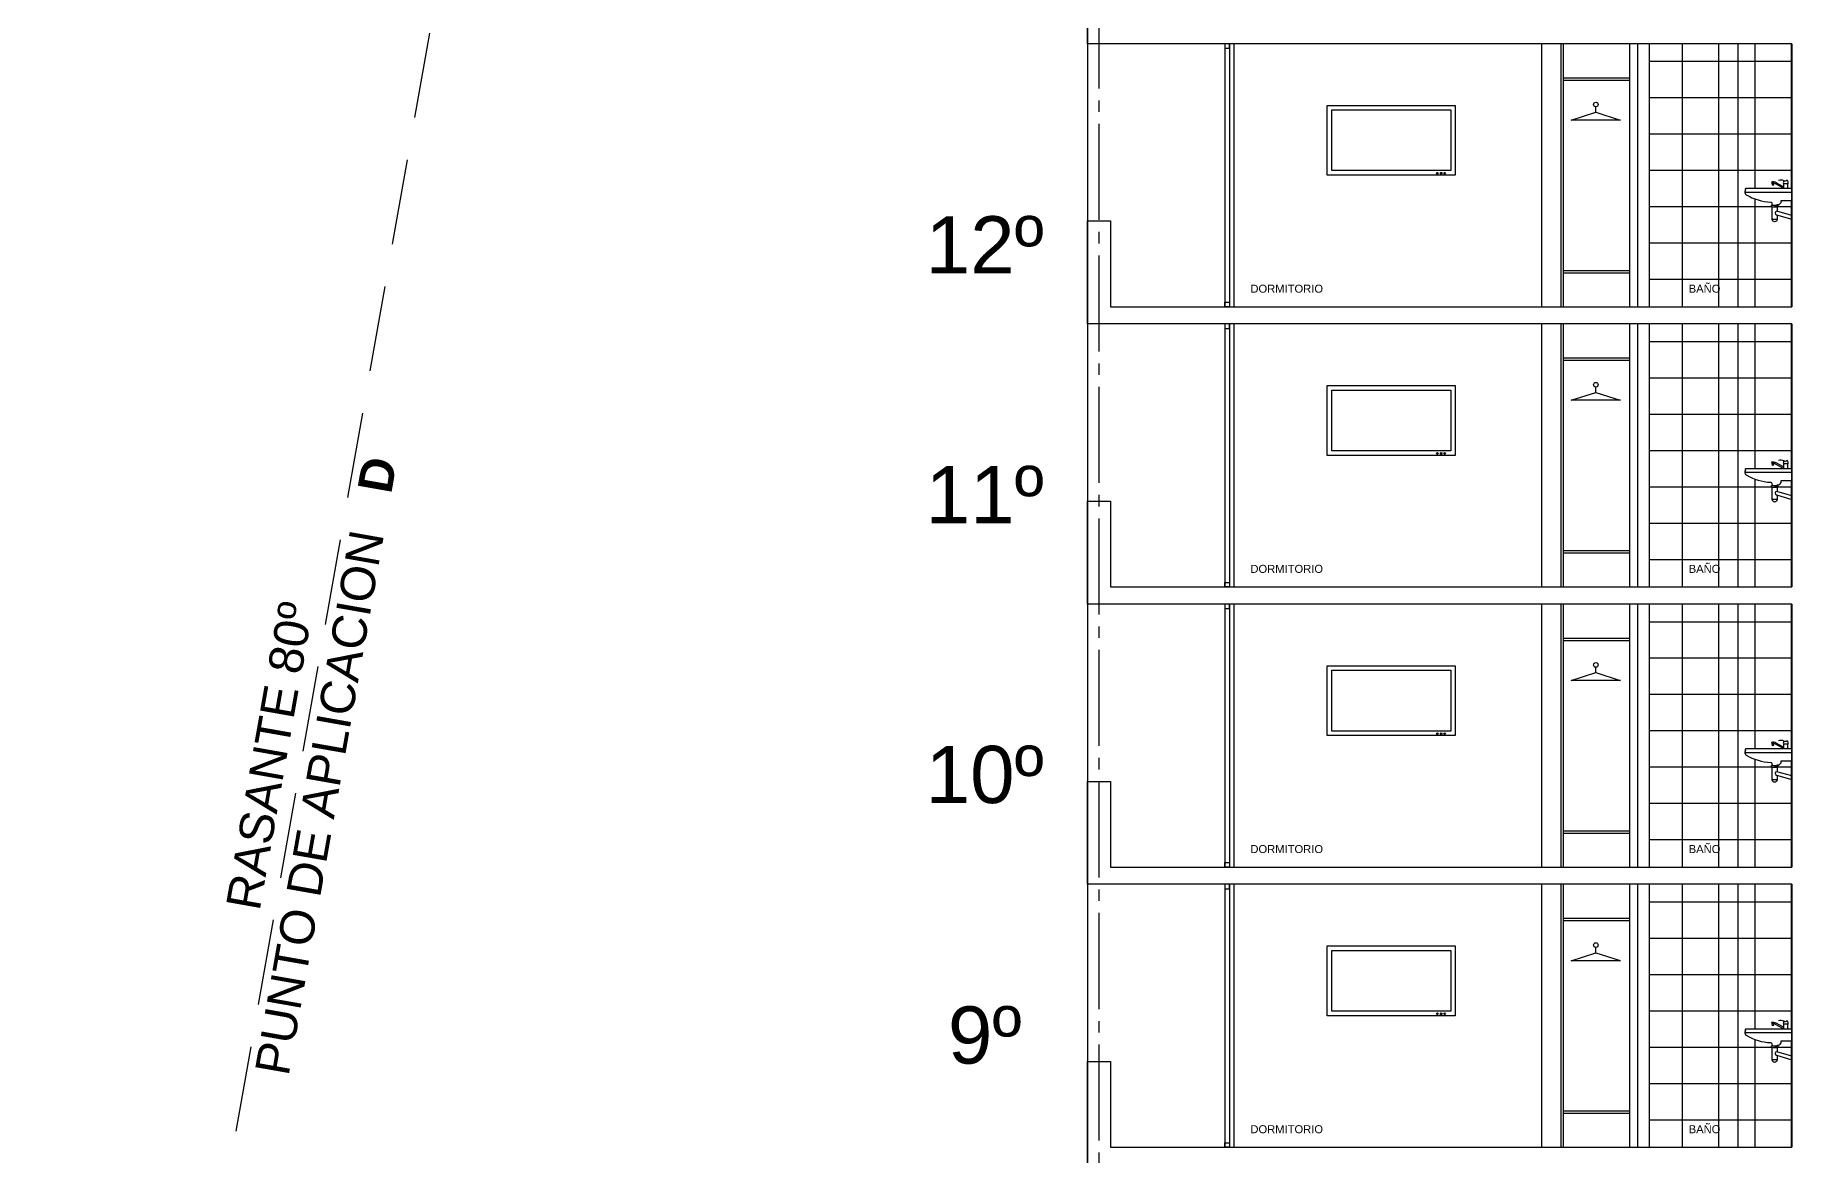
# Model space of a CAD drawing. Header units: millimetres. Extents: x 1217 to 2428, y 234 to 644.
# Drawn here: x 2173.8 to 2189.17, y 396.93 to 406.73 of the extents above; entities that cross this region are included whole.
import ezdxf

# ---------------------------------------------------------------- set-up
doc = ezdxf.new("R2010")
doc.units = ezdxf.units.MM
doc.linetypes.add('ACAD_ISO04W100', pattern=[30, 24, -3, 0, -3])
doc.linetypes.add('HIDDEN', pattern=[0.375, 0.25, -0.125])
doc.layers.get('0').update_dxf_attribs({"lineweight": 5})
for name, color, linetype in [('0.1', 251, 'Continuous'), ('0.2', 2, 'Continuous'), ('0.3', 6, 'Continuous'), ('Ejes', 8, 'Continuous'), ('MURO', 5, 'Continuous'), ('Texto', 1, 'Continuous')]:
    doc.layers.add(name, color=color, linetype=linetype)
doc.styles.add('INTERARQ', font='arial.ttf')
doc.styles.get("Standard").update_dxf_attribs({"font": 'arial.ttf'})
doc.dimstyles.new('ESCALA_1-50', dxfattribs={"dimtxt": 0.15, "dimasz": 0.06, "dimexe": 0.18, "dimexo": 0.0625, "dimgap": 0, "dimtad": 0, "dimtih": 1, "dimtoh": 1, "dimzin": 0, "dimdsep": 46, "dimtxsty": 'INTERARQ', "dimblk": 'DIMTICK', "dimcen": 0, "dimse1": 1, "dimse2": 1, "dimclrd": 256, "dimclre": 1, "dimclrt": 2, "dimadec": 0, "dimazin": 0, "dimtfac": 4.5, "dimtofl": 0, "dimtmove": 2, "dimatfit": 3, "dimldrblk": 'DIMTICK', "dimfxl": 1, "dimtolj": 1, "dimtzin": 0, "dimarcsym": 0})
pattern_1 = [(0, (-53.02144, -11.65065), (0, 0.3175), []), (90, (-53.02144, -11.65065), (-0.3175, 2e-17), [])]
pattern_2 = [(0, (-53.02144, -14.10065), (0, 0.3175), []), (90, (-53.02144, -14.10065), (-0.3175, 2e-17), [])]
pattern_3 = [(0, (-53.02144, -16.55065), (0, 0.3175), []), (90, (-53.02144, -16.55065), (-0.3175, 2e-17), [])]
pattern_4 = [(0, (-53.02144, -19.00065), (0, 0.3175), []), (90, (-53.02144, -19.00065), (-0.3175, 2e-17), [])]

# ---------------------------------------------------------------- blocks, each defined once
blk = doc.blocks.new('DIMTICK')
at = {"color": 1}
for p, q in [((-1, 0), (1, 0)), ((0, 1), (0, -1))]:
    blk.add_line(p, q, dxfattribs=at)
at = {"color": 3, "const_width": 0.141}
blk.add_lwpolyline([(0.71, 0.71), (-0.71, -0.71)], dxfattribs=at)
blk = doc.blocks.new('*D1714')
at = {"layer": '0.1', "lineweight": -2, "ltscale": 3, "transparency": 16777216}
for start, end in [(42.2771, 78.6565), (1.3435, 37.7964)]:
    blk.add_arc((2173.785, 387.071), 2.559, start, end, dxfattribs=at)
at = {"layer": 'Defpoints', "color": 0, "ltscale": 3, "transparency": 16777216}
for p in [(2182.84, 438.421, 0), (2176.072, 388.219), (2173.803, 387.171, 0), (2173.989, 387.071, 0), (2183.007, 387.071, 0)]:
    blk.add_point(p, dxfattribs=at)
at = {"layer": '0.1', "lineweight": -2, "ltscale": 3, "transparency": 16777216, "xscale": 0.06, "yscale": 0.06, "zscale": 0.06}
for p, rotation in [((2174.229, 389.591), 169.3282528199433), ((2176.344, 387.071), 270.6717471800563)]:
    blk.add_blockref('DIMTICK', p, dxfattribs=dict(at, rotation=rotation))
at = {"layer": '0.1', "color": 2, "ltscale": 3, "transparency": 16777216, "insert": (2175.745, 388.716), "char_height": 0.15, "attachment_point": 5, "style": 'INTERARQ'}
blk.add_mtext('\\A1;80°', dxfattribs=at)
blk = doc.blocks.new('zdfhe')
at = {"layer": 'Texto', "char_height": 0.5, "width": 0.47829, "attachment_point": 5}
for s, insert in [('12º', (2256.123, 389.593, 0)), ('11º', (2256.123, 387.408, 0)), ('10º', (2256.123, 384.958, 0)), ('9º', (2256.123, 382.68, 0))]:
    blk.add_mtext(s, dxfattribs=dict(at, insert=insert))

msp = doc.modelspace()

# ---------------------------------------------------------------- hatches: boundary and pattern name
at = {"layer": '0.1', "ltscale": 3}
h = msp.add_hatch(dxfattribs=at)
h.set_pattern_fill('NET', color=256, scale=0.1)
h.set_pattern_definition(pattern_1)
h.paths.add_polyline_path([(2188.69365, 406.65099), (2187.91759, 406.65099), (2187.91759, 404.35099), (2188.69365, 404.35099)])
h = msp.add_hatch(dxfattribs=at)
h.set_pattern_fill('NET', color=256, scale=0.1)
h.set_pattern_definition(pattern_2)
h.paths.add_polyline_path([(2188.69365, 404.20099), (2187.91759, 404.20099), (2187.91759, 401.90099), (2188.69365, 401.90099)])
h = msp.add_hatch(dxfattribs=at)
h.set_pattern_fill('NET', color=256, scale=0.1)
h.set_pattern_definition(pattern_3)
h.paths.add_polyline_path([(2188.69365, 401.75099), (2187.91759, 401.75099), (2187.91759, 399.45099), (2188.69365, 399.45099)])
h = msp.add_hatch(dxfattribs=at)
h.set_pattern_fill('NET', color=256, scale=0.1)
h.set_pattern_definition(pattern_4)
h.paths.add_polyline_path([(2188.69365, 399.30099), (2187.91759, 399.30099), (2187.91759, 397.00099), (2188.69365, 397.00099)])
at = {"layer": '0.2', "ltscale": 3}
h = msp.add_hatch(dxfattribs=at)
h.set_pattern_fill('NET', color=256, scale=0.1)
h.set_pattern_definition(pattern_1)
h.paths.add_polyline_path([(2189.16687, 406.65099), (2188.69365, 406.65099), (2188.69365, 404.35099), (2189.16687, 404.35099)])
h.paths.add_polyline_path([(2188.98781, 405.44146, -0.19326903), (2189.03019, 405.43595), (2189.09291, 405.40079), (2189.09291, 405.42664, -0.23609119), (2189.09841, 405.45249, 0.33077503), (2189.12426, 405.45801, -0.24024453), (2189.1355, 405.43597), (2189.1355, 405.42665), (2189.13168, 405.42665), (2189.09291, 405.42665), (2189.09291, 405.38747), (2189.02451, 405.42581, 0.10516509), (2189.00634, 405.43146), (2189.00794, 405.41752), (2188.99333, 405.41561), (2188.99072, 405.4302)], flags=16)
h.paths.add_polyline_path([(2189.03766, 405.11474, -1), (2188.99507, 405.11473), (2188.99508, 405.11473), (2188.99508, 405.11474)], flags=16)
edge = h.paths.add_edge_path()
edge.add_line((2189.16687, 405.38428), (2188.76428, 405.38428))
edge.add_arc((2188.76428, 405.37889), 0.00539, 90, 228.06552)
edge.add_line((2188.76068, 405.37488), (2188.75687, 405.35645))
edge.add_arc((2188.78083, 405.35149), 0.02446, 168.321014, 238.662533)
edge.add_arc((2188.99958, 405.71075), 0.44508, 238.662533, 267.75168)
edge.add_arc((2188.98174, 405.25623), 0.00979, -7.258197, 87.75168, ccw=False)
edge.add_line((2188.99145, 405.255), (2188.99505, 405.23826))
edge.add_line((2188.99505, 405.23826), (2189.03764, 405.23827))
edge.add_line((2189.03764, 405.23827), (2189.03955, 405.24399))
edge.add_line((2189.03955, 405.24399), (2189.04315, 405.24399))
edge.add_arc((2189.04314, 405.27535), 0.03136, 270.010383, 360.010383)
edge.add_line((2189.0745, 405.27535), (2189.0745, 405.27895))
edge.add_line((2189.0745, 405.27895), (2189.0745, 405.28086))
edge.add_line((2189.0745, 405.28086), (2189.16688, 405.28088))
edge.add_line((2189.16688, 405.28088), (2189.16687, 405.38428))
edge = h.paths.add_edge_path()
edge.add_line((2189.03764, 405.23827), (2189.04315, 405.23827))
edge.add_line((2189.04315, 405.23827), (2189.04315, 405.22174))
edge.add_line((2189.04315, 405.22174), (2188.98785, 405.22174))
edge.add_line((2188.98785, 405.22174), (2188.98785, 405.23826))
edge.add_line((2188.98785, 405.23826), (2188.99505, 405.23826))
edge.add_line((2189.16691, 405.14803), (2189.03575, 405.18552))
edge.add_arc((2189.0345, 405.17062), 0.01495, 85.208442, 260.965426)
edge.add_line((2189.03215, 405.15585), (2189.16691, 405.11645))
h = msp.add_hatch(dxfattribs=at)
h.set_pattern_fill('NET', color=256, scale=0.1)
h.set_pattern_definition(pattern_2)
h.paths.add_polyline_path([(2189.16687, 404.20099), (2188.69365, 404.20099), (2188.69365, 401.90099), (2189.16687, 401.90099)])
h.paths.add_polyline_path([(2188.98781, 402.99146, -0.19326903), (2189.03019, 402.98595), (2189.09291, 402.95079), (2189.09291, 402.97664, -0.23609119), (2189.09841, 403.00249, 0.33077503), (2189.12426, 403.00801, -0.24024453), (2189.1355, 402.98597), (2189.1355, 402.97665), (2189.13168, 402.97665), (2189.09291, 402.97665), (2189.09291, 402.93747), (2189.02451, 402.97581, 0.10516509), (2189.00634, 402.98146), (2189.00794, 402.96752), (2188.99333, 402.96561), (2188.99072, 402.9802)], flags=16)
h.paths.add_polyline_path([(2189.03766, 402.66474, -1), (2188.99507, 402.66473), (2188.99508, 402.66473), (2188.99508, 402.66474)], flags=16)
edge = h.paths.add_edge_path()
edge.add_line((2189.16687, 402.93428), (2188.76428, 402.93428))
edge.add_arc((2188.76428, 402.92889), 0.00539, 90, 228.06552)
edge.add_line((2188.76068, 402.92488), (2188.75687, 402.90645))
edge.add_arc((2188.78083, 402.90149), 0.02446, 168.321014, 238.662533)
edge.add_arc((2188.99958, 403.26075), 0.44508, 238.662533, 267.75168)
edge.add_arc((2188.98174, 402.80623), 0.00979, -7.258197, 87.75168, ccw=False)
edge.add_line((2188.99145, 402.805), (2188.99505, 402.78826))
edge.add_line((2188.99505, 402.78826), (2189.03764, 402.78827))
edge.add_line((2189.03764, 402.78827), (2189.03955, 402.79399))
edge.add_line((2189.03955, 402.79399), (2189.04315, 402.79399))
edge.add_arc((2189.04314, 402.82535), 0.03136, 270.010383, 360.010383)
edge.add_line((2189.0745, 402.82535), (2189.0745, 402.82895))
edge.add_line((2189.0745, 402.82895), (2189.0745, 402.83086))
edge.add_line((2189.0745, 402.83086), (2189.16688, 402.83088))
edge.add_line((2189.16688, 402.83088), (2189.16687, 402.93428))
edge = h.paths.add_edge_path()
edge.add_line((2189.03764, 402.78827), (2189.04315, 402.78827))
edge.add_line((2189.04315, 402.78827), (2189.04315, 402.77174))
edge.add_line((2189.04315, 402.77174), (2188.98785, 402.77174))
edge.add_line((2188.98785, 402.77174), (2188.98785, 402.78826))
edge.add_line((2188.98785, 402.78826), (2188.99505, 402.78826))
edge.add_line((2189.16691, 402.69803), (2189.03575, 402.73552))
edge.add_arc((2189.0345, 402.72062), 0.01495, 85.208442, 260.965426)
edge.add_line((2189.03215, 402.70585), (2189.16691, 402.66645))
h = msp.add_hatch(dxfattribs=at)
h.set_pattern_fill('NET', color=256, scale=0.1)
h.set_pattern_definition(pattern_3)
h.paths.add_polyline_path([(2189.16687, 401.75099), (2188.69365, 401.75099), (2188.69365, 399.45099), (2189.16687, 399.45099)])
h.paths.add_polyline_path([(2188.98781, 400.54146, -0.19326903), (2189.03019, 400.53595), (2189.09291, 400.50079), (2189.09291, 400.52664, -0.23609119), (2189.09841, 400.55249, 0.33077503), (2189.12426, 400.55801, -0.24024453), (2189.1355, 400.53597), (2189.1355, 400.52665), (2189.13168, 400.52665), (2189.09291, 400.52665), (2189.09291, 400.48747), (2189.02451, 400.52581, 0.10516509), (2189.00634, 400.53146), (2189.00794, 400.51752), (2188.99333, 400.51561), (2188.99072, 400.5302)], flags=16)
h.paths.add_polyline_path([(2189.03766, 400.21474, -1), (2188.99507, 400.21473), (2188.99508, 400.21473), (2188.99508, 400.21474)], flags=16)
edge = h.paths.add_edge_path()
edge.add_line((2189.16687, 400.48428), (2188.76428, 400.48428))
edge.add_arc((2188.76428, 400.47889), 0.00539, 90, 228.06552)
edge.add_line((2188.76068, 400.47488), (2188.75687, 400.45645))
edge.add_arc((2188.78083, 400.45149), 0.02446, 168.321014, 238.662533)
edge.add_arc((2188.99958, 400.81075), 0.44508, 238.662533, 267.75168)
edge.add_arc((2188.98174, 400.35623), 0.00979, -7.258197, 87.75168, ccw=False)
edge.add_line((2188.99145, 400.355), (2188.99505, 400.33826))
edge.add_line((2188.99505, 400.33826), (2189.03764, 400.33827))
edge.add_line((2189.03764, 400.33827), (2189.03955, 400.34399))
edge.add_line((2189.03955, 400.34399), (2189.04315, 400.34399))
edge.add_arc((2189.04314, 400.37535), 0.03136, 270.010383, 360.010383)
edge.add_line((2189.0745, 400.37535), (2189.0745, 400.37895))
edge.add_line((2189.0745, 400.37895), (2189.0745, 400.38086))
edge.add_line((2189.0745, 400.38086), (2189.16688, 400.38088))
edge.add_line((2189.16688, 400.38088), (2189.16687, 400.48428))
edge = h.paths.add_edge_path()
edge.add_line((2189.03764, 400.33827), (2189.04315, 400.33827))
edge.add_line((2189.04315, 400.33827), (2189.04315, 400.32174))
edge.add_line((2189.04315, 400.32174), (2188.98785, 400.32174))
edge.add_line((2188.98785, 400.32174), (2188.98785, 400.33826))
edge.add_line((2188.98785, 400.33826), (2188.99505, 400.33826))
edge.add_line((2189.16691, 400.24803), (2189.03575, 400.28552))
edge.add_arc((2189.0345, 400.27062), 0.01495, 85.208442, 260.965426)
edge.add_line((2189.03215, 400.25585), (2189.16691, 400.21645))
h = msp.add_hatch(dxfattribs=at)
h.set_pattern_fill('NET', color=256, scale=0.1)
h.set_pattern_definition(pattern_4)
h.paths.add_polyline_path([(2189.16687, 399.30099), (2188.69365, 399.30099), (2188.69365, 397.00099), (2189.16687, 397.00099)])
h.paths.add_polyline_path([(2188.98781, 398.09146, -0.19326903), (2189.03019, 398.08595), (2189.09291, 398.05079), (2189.09291, 398.07664, -0.23609119), (2189.09841, 398.10249, 0.33077503), (2189.12426, 398.10801, -0.24024453), (2189.1355, 398.08597), (2189.1355, 398.07665), (2189.13168, 398.07665), (2189.09291, 398.07665), (2189.09291, 398.03747), (2189.02451, 398.07581, 0.10516509), (2189.00634, 398.08146), (2189.00794, 398.06752), (2188.99333, 398.06561), (2188.99072, 398.0802)], flags=16)
h.paths.add_polyline_path([(2189.03766, 397.76474, -1), (2188.99507, 397.76473), (2188.99508, 397.76473), (2188.99508, 397.76474)], flags=16)
edge = h.paths.add_edge_path()
edge.add_line((2189.16687, 398.03428), (2188.76428, 398.03428))
edge.add_arc((2188.76428, 398.02889), 0.00539, 90, 228.06552)
edge.add_line((2188.76068, 398.02488), (2188.75687, 398.00645))
edge.add_arc((2188.78083, 398.00149), 0.02446, 168.321014, 238.662533)
edge.add_arc((2188.99958, 398.36075), 0.44508, 238.662533, 267.75168)
edge.add_arc((2188.98174, 397.90623), 0.00979, -7.258197, 87.75168, ccw=False)
edge.add_line((2188.99145, 397.905), (2188.99505, 397.88826))
edge.add_line((2188.99505, 397.88826), (2189.03764, 397.88827))
edge.add_line((2189.03764, 397.88827), (2189.03955, 397.89399))
edge.add_line((2189.03955, 397.89399), (2189.04315, 397.89399))
edge.add_arc((2189.04314, 397.92535), 0.03136, 270.010383, 360.010383)
edge.add_line((2189.0745, 397.92535), (2189.0745, 397.92895))
edge.add_line((2189.0745, 397.92895), (2189.0745, 397.93086))
edge.add_line((2189.0745, 397.93086), (2189.16688, 397.93088))
edge.add_line((2189.16688, 397.93088), (2189.16687, 398.03428))
edge = h.paths.add_edge_path()
edge.add_line((2189.03764, 397.88827), (2189.04315, 397.88827))
edge.add_line((2189.04315, 397.88827), (2189.04315, 397.87174))
edge.add_line((2189.04315, 397.87174), (2188.98785, 397.87174))
edge.add_line((2188.98785, 397.87174), (2188.98785, 397.88826))
edge.add_line((2188.98785, 397.88826), (2188.99505, 397.88826))
edge.add_line((2189.16691, 397.79803), (2189.03575, 397.83552))
edge.add_arc((2189.0345, 397.82062), 0.01495, 85.208442, 260.965426)
edge.add_line((2189.03215, 397.80585), (2189.16691, 397.76645))

# ---------------------------------------------------------------- linework, layer by layer
at = {"layer": '0.1'}
for p, q in [((2187.45213, 406.05219, 0), (2187.45213, 406.09906, 0)), ((2187.66955, 405.98261, 0), (2187.23804, 405.98261, 0)), ((2187.45213, 403.60219, 0), (2187.45213, 403.64906, 0)), ((2187.66955, 403.53261, 0), (2187.23804, 403.53261, 0)), ((2187.45213, 401.15219, 0), (2187.45213, 401.19906, 0)), ((2187.66955, 401.08261, 0), (2187.23804, 401.08261, 0)), ((2187.45213, 398.70219, 0), (2187.45213, 398.74906, 0)), ((2187.66955, 398.63261, 0), (2187.23804, 398.63261, 0))]:
    msp.add_line(p, q, dxfattribs=at)
at = {"layer": '0.1', "ltscale": 3, "elevation": 0}
for points in [[(2183.00704, 434.50099), (2183.00704, 382.15099)], [(2184.20709, 406.65099), (2184.20709, 404.35099)], [(2184.24709, 406.65099), (2184.24709, 404.35099)], [(2184.28709, 406.65099), (2184.28709, 404.35099)], [(2187.14768, 406.65099), (2187.14768, 404.35099)], [(2187.16768, 406.65099), (2187.16768, 404.35099)], [(2184.20709, 404.20099), (2184.20709, 401.90099)], [(2184.24709, 404.20099), (2184.24709, 401.90099)], [(2184.28709, 404.20099), (2184.28709, 401.90099)], [(2187.14768, 404.20099), (2187.14768, 401.90099)], [(2187.16768, 404.20099), (2187.16768, 401.90099)], [(2184.20709, 401.75099), (2184.20709, 399.45099)], [(2184.24709, 401.75099), (2184.24709, 399.45099)], [(2184.28709, 401.75099), (2184.28709, 399.45099)], [(2187.14768, 401.75099), (2187.14768, 399.45099)], [(2187.16768, 401.75099), (2187.16768, 399.45099)], [(2184.20709, 399.30099), (2184.20709, 397.00099)], [(2184.24709, 399.30099), (2184.24709, 397.00099)], [(2184.28709, 399.30099), (2184.28709, 397.00099)], [(2187.14768, 399.30099), (2187.14768, 397.00099)], [(2187.16768, 399.30099), (2187.16768, 397.00099)]]:
    msp.add_lwpolyline(points, dxfattribs=at)
at = {"layer": '0.1', "elevation": 0}
for points in [[(2187.16768, 406.35334), (2187.74767, 406.35334)], [(2187.16768, 406.33334), (2187.74767, 406.33334)], [(2187.23804, 405.98261), (2187.45213, 406.05219)], [(2187.45213, 406.05219), (2187.66622, 405.98368)], [(2187.16768, 404.66865), (2187.74767, 404.66865)], [(2187.16768, 404.64865), (2187.74767, 404.64865)], [(2187.16768, 403.90334), (2187.74767, 403.90334)], [(2187.16768, 403.88334), (2187.74767, 403.88334)], [(2187.23804, 403.53261), (2187.45213, 403.60219)], [(2187.45213, 403.60219), (2187.66622, 403.53368)], [(2187.16768, 402.21865), (2187.74767, 402.21865)], [(2187.16768, 402.19865), (2187.74767, 402.19865)], [(2187.16768, 401.45334), (2187.74767, 401.45334)], [(2187.16768, 401.43334), (2187.74767, 401.43334)], [(2187.23804, 401.08261), (2187.45213, 401.15219)], [(2187.45213, 401.15219), (2187.66622, 401.08368)], [(2187.16768, 399.76865), (2187.74767, 399.76865)], [(2187.16768, 399.74865), (2187.74767, 399.74865)], [(2187.16768, 399.00334), (2187.74767, 399.00334)], [(2187.16768, 398.98334), (2187.74767, 398.98334)], [(2187.23804, 398.63261), (2187.45213, 398.70219)], [(2187.45213, 398.70219), (2187.66622, 398.63368)], [(2187.16768, 397.31865), (2187.74767, 397.31865)], [(2187.16768, 397.29865), (2187.74767, 397.29865)]]:
    msp.add_lwpolyline(points, dxfattribs=at)
for points in [[(2185.1039, 406.11183), (2186.22298, 406.11183), (2186.22298, 405.50099), (2185.1039, 405.50099)], [(2185.1439, 406.07183), (2186.18298, 406.07183), (2186.18298, 405.54099), (2185.1439, 405.54099)], [(2185.1039, 403.66183), (2186.22298, 403.66183), (2186.22298, 403.05099), (2185.1039, 403.05099)], [(2185.1439, 403.62183), (2186.18298, 403.62183), (2186.18298, 403.09099), (2185.1439, 403.09099)], [(2185.1039, 401.21183), (2186.22298, 401.21183), (2186.22298, 400.60099), (2185.1039, 400.60099)], [(2185.1439, 401.17183), (2186.18298, 401.17183), (2186.18298, 400.64099), (2185.1439, 400.64099)], [(2185.1039, 398.76183), (2186.22298, 398.76183), (2186.22298, 398.15099), (2185.1039, 398.15099)], [(2185.1439, 398.72183), (2186.18298, 398.72183), (2186.18298, 398.19099), (2185.1439, 398.19099)]]:
    msp.add_lwpolyline(points, close=True, dxfattribs=at)
at = {"layer": '0.1'}
for centre in [(2187.45213, 406.11906, 0), (2187.45213, 403.66906, 0), (2187.45213, 401.21906, 0), (2187.45213, 398.76906, 0)]:
    msp.add_circle(centre, 0.02, dxfattribs=at)
at = {"layer": '0.1', "ltscale": 3}
for centre in [(2186.06656, 405.51837, 0), (2186.0998, 405.51837, 0), (2186.13047, 405.51837, 0), (2186.06656, 403.06837, 0), (2186.0998, 403.06837, 0), (2186.13047, 403.06837, 0), (2186.06656, 400.61837, 0), (2186.0998, 400.61837, 0), (2186.13047, 400.61837, 0), (2186.06656, 398.16837, 0), (2186.0998, 398.16837, 0), (2186.13047, 398.16837, 0)]:
    msp.add_circle(centre, 0.00716, dxfattribs=at)
at = {"layer": '0.2'}
for p, q in [((2189.16558, 405.35099, 0), (2188.75637, 405.35094, 0)), ((2188.98781, 405.44146, 0), (2188.99072, 405.4302, 0)), ((2188.99072, 405.4302, 0), (2188.99333, 405.41561, 0)), ((2188.99333, 405.41561, 0), (2189.00794, 405.41752, 0)), ((2189.00794, 405.41752, 0), (2189.00634, 405.43146, 0)), ((2189.03766, 405.11474, 0), (2188.99508, 405.11474, 0)), ((2188.99508, 405.11474, 0), (2188.99508, 405.11473, 0)), ((2189.16558, 402.90099, 0), (2188.75637, 402.90094, 0)), ((2188.98781, 402.99146, 0), (2188.99072, 402.9802, 0)), ((2188.99072, 402.9802, 0), (2188.99333, 402.96561, 0)), ((2188.99333, 402.96561, 0), (2189.00794, 402.96752, 0)), ((2189.00794, 402.96752, 0), (2189.00634, 402.98146, 0)), ((2189.03766, 402.66474, 0), (2188.99508, 402.66474, 0)), ((2188.99508, 402.66474, 0), (2188.99508, 402.66473, 0)), ((2189.16558, 400.45099, 0), (2188.75637, 400.45094, 0)), ((2188.98781, 400.54146, 0), (2188.99072, 400.5302, 0)), ((2188.99072, 400.5302, 0), (2188.99333, 400.51561, 0)), ((2188.99333, 400.51561, 0), (2189.00794, 400.51752, 0)), ((2189.00794, 400.51752, 0), (2189.00634, 400.53146, 0)), ((2189.03766, 400.21474, 0), (2188.99508, 400.21474, 0)), ((2188.99508, 400.21474, 0), (2188.99508, 400.21473, 0)), ((2188.98781, 398.09146, 0), (2188.99072, 398.0802, 0)), ((2189.16558, 398.00099, 0), (2188.75637, 398.00094, 0)), ((2188.99072, 398.0802, 0), (2188.99333, 398.06561, 0)), ((2188.99333, 398.06561, 0), (2189.00794, 398.06752, 0)), ((2189.00794, 398.06752, 0), (2189.00634, 398.08146, 0)), ((2189.03766, 397.76474, 0), (2188.99508, 397.76474, 0)), ((2188.99508, 397.76474, 0), (2188.99508, 397.76473, 0))]:
    msp.add_line(p, q, dxfattribs=at)
at = {"layer": '0.2', "linetype": 'HIDDEN', "ltscale": 3, "elevation": 0}
msp.add_lwpolyline([(2173.80277, 387.17099), (2182.83953, 438.42099)], dxfattribs=at)
at = {"layer": '0.2', "elevation": 0}
for points in [[(2184.24709, 406.65099), (2184.20709, 406.65099), (2184.20709, 406.61099), (2184.24709, 406.61099), (2184.24709, 406.65099)], [(2189.13169, 405.38427), (2189.13169, 405.42665), (2189.09291, 405.42665), (2189.09291, 405.38426)], [(2189.03764, 405.23827), (2189.04315, 405.23827), (2189.04315, 405.22174), (2188.98785, 405.22174), (2188.98785, 405.23826), (2188.99505, 405.23826)], [(2189.03764, 405.22174), (2189.03766, 405.18552)], [(2184.24709, 404.35099), (2184.20709, 404.35099), (2184.20709, 404.39099), (2184.24709, 404.39099), (2184.24709, 404.35099)], [(2184.24709, 404.20099), (2184.20709, 404.20099), (2184.20709, 404.16099), (2184.24709, 404.16099), (2184.24709, 404.20099)], [(2189.13169, 402.93427), (2189.13169, 402.97665), (2189.09291, 402.97665), (2189.09291, 402.93426)], [(2189.03764, 402.78827), (2189.04315, 402.78827), (2189.04315, 402.77174), (2188.98785, 402.77174), (2188.98785, 402.78826), (2188.99505, 402.78826)], [(2189.03764, 402.77174), (2189.03766, 402.73552)], [(2184.24709, 401.90099), (2184.20709, 401.90099), (2184.20709, 401.94099), (2184.24709, 401.94099), (2184.24709, 401.90099)], [(2184.24709, 401.75099), (2184.20709, 401.75099), (2184.20709, 401.71099), (2184.24709, 401.71099), (2184.24709, 401.75099)], [(2189.13169, 400.48427), (2189.13169, 400.52665), (2189.09291, 400.52665), (2189.09291, 400.48426)], [(2189.03764, 400.33827), (2189.04315, 400.33827), (2189.04315, 400.32174), (2188.98785, 400.32174), (2188.98785, 400.33826), (2188.99505, 400.33826)], [(2189.03764, 400.32174), (2189.03766, 400.28552)], [(2184.24709, 399.45099), (2184.20709, 399.45099), (2184.20709, 399.49099), (2184.24709, 399.49099), (2184.24709, 399.45099)], [(2184.24709, 399.30099), (2184.20709, 399.30099), (2184.20709, 399.26099), (2184.24709, 399.26099), (2184.24709, 399.30099)], [(2189.13169, 398.03427), (2189.13169, 398.07665), (2189.09291, 398.07665), (2189.09291, 398.03426)], [(2189.03764, 397.88827), (2189.04315, 397.88827), (2189.04315, 397.87174), (2188.98785, 397.87174), (2188.98785, 397.88826), (2188.99505, 397.88826)], [(2189.03764, 397.87174), (2189.03766, 397.83552)], [(2184.24709, 397.00099), (2184.20709, 397.00099), (2184.20709, 397.04099), (2184.24709, 397.04099), (2184.24709, 397.00099)]]:
    msp.add_lwpolyline(points, dxfattribs=at)
at = {"layer": '0.2', "ltscale": 3, "elevation": 0}
for points in [[(2186.97624, 406.65099), (2186.97624, 404.35099)], [(2187.91759, 406.65099), (2187.91759, 404.35099)], [(2188.69365, 406.65099), (2188.69365, 404.35099)], [(2186.97624, 404.20099), (2186.97624, 401.90099)], [(2187.91759, 404.20099), (2187.91759, 401.90099)], [(2188.69365, 404.20099), (2188.69365, 401.90099)], [(2186.97624, 401.75099), (2186.97624, 399.45099)], [(2187.91759, 401.75099), (2187.91759, 399.45099)], [(2188.69365, 401.75099), (2188.69365, 399.45099)], [(2186.97624, 399.30099), (2186.97624, 397.00099)], [(2187.91759, 399.30099), (2187.91759, 397.00099)], [(2188.69365, 399.30099), (2188.69365, 397.00099)]]:
    msp.add_lwpolyline(points, dxfattribs=at)
at = {"layer": '0.2', "elevation": 0}
for points in [[(2189.16687, 405.38428), (2188.76428, 405.38428, 0.68770197), (2188.76068, 405.37488), (2188.75687, 405.35645, 0.31693786), (2188.76811, 405.3306, 0.12761136), (2188.98212, 405.26601, -0.44006197), (2188.99145, 405.255), (2188.99505, 405.23826), (2189.03764, 405.23827), (2189.03955, 405.24399), (2189.04315, 405.24399, 0.41421356), (2189.0745, 405.27535), (2189.0745, 405.27895), (2189.0745, 405.28086), (2189.16688, 405.28088)], [(2189.16687, 402.93428), (2188.76428, 402.93428, 0.68770197), (2188.76068, 402.92488), (2188.75687, 402.90645, 0.31693786), (2188.76811, 402.8806, 0.12761136), (2188.98212, 402.81601, -0.44006197), (2188.99145, 402.805), (2188.99505, 402.78826), (2189.03764, 402.78827), (2189.03955, 402.79399), (2189.04315, 402.79399, 0.41421356), (2189.0745, 402.82535), (2189.0745, 402.82895), (2189.0745, 402.83086), (2189.16688, 402.83088)], [(2189.16687, 400.48428), (2188.76428, 400.48428, 0.68770197), (2188.76068, 400.47488), (2188.75687, 400.45645, 0.31693786), (2188.76811, 400.4306, 0.12761136), (2188.98212, 400.36601, -0.44006197), (2188.99145, 400.355), (2188.99505, 400.33826), (2189.03764, 400.33827), (2189.03955, 400.34399), (2189.04315, 400.34399, 0.41421356), (2189.0745, 400.37535), (2189.0745, 400.37895), (2189.0745, 400.38086), (2189.16688, 400.38088)], [(2189.16687, 398.03428), (2188.76428, 398.03428, 0.68770197), (2188.76068, 398.02488), (2188.75687, 398.00645, 0.31693786), (2188.76811, 397.9806, 0.12761136), (2188.98212, 397.91601, -0.44006197), (2188.99145, 397.905), (2188.99505, 397.88826), (2189.03764, 397.88827), (2189.03955, 397.89399), (2189.04315, 397.89399, 0.41421356), (2189.0745, 397.92535), (2189.0745, 397.92895), (2189.0745, 397.93086), (2189.16688, 397.93088)]]:
    msp.add_lwpolyline(points, format="xyb", close=True, dxfattribs=at)
for points in [[(2189.09291, 405.40079), (2189.03019, 405.43595, 0.19326903), (2188.98781, 405.44146)], [(2189.09291, 405.38747), (2189.02451, 405.42581, 0.19326903), (2188.99072, 405.4302, 0.19326903)], [(2189.13168, 405.42665), (2189.1355, 405.42665), (2189.1355, 405.43597, 0.24024453), (2189.12426, 405.45801, 0.52489962)], [(2189.03766, 405.15416), (2189.03766, 405.11474, -1), (2188.99507, 405.11473), (2188.99507, 405.22173)], [(2189.16691, 405.14803), (2189.03575, 405.18552, 0.96364167), (2189.03215, 405.15585), (2189.16691, 405.11645)], [(2189.13168, 402.97665), (2189.1355, 402.97665), (2189.1355, 402.98597, 0.24024453), (2189.12426, 403.00801, 0.52489962)], [(2189.09291, 402.95079), (2189.03019, 402.98595, 0.19326903), (2188.98781, 402.99146)], [(2189.09291, 402.93747), (2189.02451, 402.97581, 0.19326903), (2188.99072, 402.9802, 0.19326903)], [(2189.03766, 402.70416), (2189.03766, 402.66474, -1), (2188.99507, 402.66473), (2188.99507, 402.77173)], [(2189.16691, 402.69803), (2189.03575, 402.73552, 0.96364167), (2189.03215, 402.70585), (2189.16691, 402.66645)], [(2189.13168, 400.52665), (2189.1355, 400.52665), (2189.1355, 400.53597, 0.24024453), (2189.12426, 400.55801, 0.52489962)], [(2189.09291, 400.50079), (2189.03019, 400.53595, 0.19326903), (2188.98781, 400.54146)], [(2189.09291, 400.48747), (2189.02451, 400.52581, 0.19326903), (2188.99072, 400.5302, 0.19326903)], [(2189.03766, 400.25416), (2189.03766, 400.21474, -1), (2188.99507, 400.21473), (2188.99507, 400.32173)], [(2189.16691, 400.24803), (2189.03575, 400.28552, 0.96364167), (2189.03215, 400.25585), (2189.16691, 400.21645)], [(2189.09291, 398.05079), (2189.03019, 398.08595, 0.19326903), (2188.98781, 398.09146)], [(2189.13168, 398.07665), (2189.1355, 398.07665), (2189.1355, 398.08597, 0.24024453), (2189.12426, 398.10801, 0.52489962)], [(2189.09291, 398.03747), (2189.02451, 398.07581, 0.19326903), (2188.99072, 398.0802, 0.19326903)], [(2189.03766, 397.80416), (2189.03766, 397.76474, -1), (2188.99507, 397.76473), (2188.99507, 397.87173)], [(2189.16691, 397.79803), (2189.03575, 397.83552, 0.96364167), (2189.03215, 397.80585), (2189.16691, 397.76645)]]:
    msp.add_lwpolyline(points, format="xyb", dxfattribs=at)
at = {"layer": '0.2'}
for centre, radius, start, end in [((2189.06834, 405.38671, 0), 0.07233, 65.435128, 105.825517), ((2189.12151, 405.43406, 0), 0.02955, 141.414736, 194.544838), ((2189.10763, 405.47265, 0), 0.02216, 245.435128, 318.64683), ((2189.06834, 402.93671, 0), 0.07233, 65.435128, 105.825517), ((2189.12151, 402.98406, 0), 0.02955, 141.414736, 194.544838), ((2189.10763, 403.02265, 0), 0.02216, 245.435128, 318.64683), ((2189.06834, 400.48671, 0), 0.07233, 65.435128, 105.825517), ((2189.12151, 400.53406, 0), 0.02955, 141.414736, 194.544838), ((2189.10763, 400.57265, 0), 0.02216, 245.435128, 318.64683), ((2189.06834, 398.03671, 0), 0.07233, 65.435128, 105.825517), ((2189.12151, 398.08406, 0), 0.02955, 141.414736, 194.544838), ((2189.10763, 398.12265, 0), 0.02216, 245.435128, 318.64683)]:
    msp.add_arc(centre, radius, start, end, dxfattribs=at)
at = {"layer": '0.3', "elevation": 0}
for points in [[(2187.74767, 406.65099), (2187.74767, 404.35099)], [(2187.81768, 406.65099), (2187.81768, 404.35099)], [(2187.74767, 404.20099), (2187.74767, 401.90099)], [(2187.81768, 404.20099), (2187.81768, 401.90099)], [(2187.74767, 401.75099), (2187.74767, 399.45099)], [(2187.81768, 401.75099), (2187.81768, 399.45099)], [(2187.74767, 399.30099), (2187.74767, 397.00099)], [(2187.81768, 399.30099), (2187.81768, 397.00099)]]:
    msp.add_lwpolyline(points, dxfattribs=at)
at = {"layer": 'Ejes', "linetype": 'ACAD_ISO04W100', "ltscale": 0.035, "elevation": 0}
msp.add_lwpolyline([(2183.10711, 417.45017), (2183.10711, 379.16679)], dxfattribs=at)
at = {"layer": 'MURO', "ltscale": 3, "elevation": 0}
for points in [[(2189.16687, 406.65099), (2183.00707, 406.65099), (2183.00707, 407.55099), (2183.20707, 407.55099), (2183.20707, 406.80099), (2189.16687, 406.80099)], [(2189.16687, 406.65099), (2189.16687, 404.35099)], [(2189.16687, 404.20099), (2183.00707, 404.20099), (2183.00707, 405.10099), (2183.20707, 405.10099), (2183.20707, 404.35099), (2189.16687, 404.35099)], [(2189.16687, 404.20099), (2189.16687, 401.90099)], [(2189.16687, 401.75099), (2183.00707, 401.75099), (2183.00707, 402.65099), (2183.20707, 402.65099), (2183.20707, 401.90099), (2189.16687, 401.90099)], [(2189.16687, 401.75099), (2189.16687, 399.45099)], [(2189.16687, 399.30099), (2183.00707, 399.30099), (2183.00707, 400.20099), (2183.20707, 400.20099), (2183.20707, 399.45099), (2189.16687, 399.45099)], [(2189.16687, 399.30099), (2189.16687, 397.00099)], [(2189.16687, 396.85099), (2183.00707, 396.85099), (2183.00707, 397.75099), (2183.20707, 397.75099), (2183.20707, 397.00099), (2189.16687, 397.00099)]]:
    msp.add_lwpolyline(points, dxfattribs=at)

# ---------------------------------------------------------------- block references
at = {"layer": '0.1'}
msp.add_blockref('zdfhe', (-74.01515, 15.29935, 0), dxfattribs=at)

# ---------------------------------------------------------------- texts
at = {"layer": 'Texto', "char_height": 0.07, "width": 0.9528157, "attachment_point": 5}
for s, insert in [('DORMITORIO ', (2184.74902, 404.50844, 0)), ('BAÑO', (2188.40333, 404.50844, 0)), ('DORMITORIO ', (2184.74902, 402.05844, 0)), ('BAÑO', (2188.40333, 402.05844, 0)), ('DORMITORIO ', (2184.74902, 399.60844, 0)), ('BAÑO', (2188.40333, 399.60844, 0)), ('DORMITORIO ', (2184.74902, 397.15844, 0)), ('BAÑO', (2188.40333, 397.15844, 0))]:
    msp.add_mtext(s, dxfattribs=dict(at, insert=insert))
at = {"layer": 'Texto', "insert": (2176.10158, 400.37922, 0), "char_height": 0.3, "width": 9.6123514, "attachment_point": 5, "rotation": 80}
msp.add_mtext('RASANTE 80º  \\PPUNTO DE APLICACION   {\\fArial|b1|i0|c0|p34;D}', dxfattribs=at)

# ---------------------------------------------------------------- dimensions: what is measured, and where the dimension line sits
at = {"layer": '0.1', "ltscale": 3}
dim = msp.add_angular_dim_2l(base=(2176.07182, 388.21941), line1=((2173.80277, 387.17099, 0), (2182.83953, 438.42099, 0)), line2=((2173.98907, 387.07099, 0), (2183.00707, 387.07099, 0)), dimstyle='ESCALA_1-50', dxfattribs=at)
dim.commit()
dim.dimension.update_dxf_attribs({"geometry": '*D1714', "text_midpoint": (2175.74534, 388.7158, 0)})

doc.saveas('drawing.dxf')
